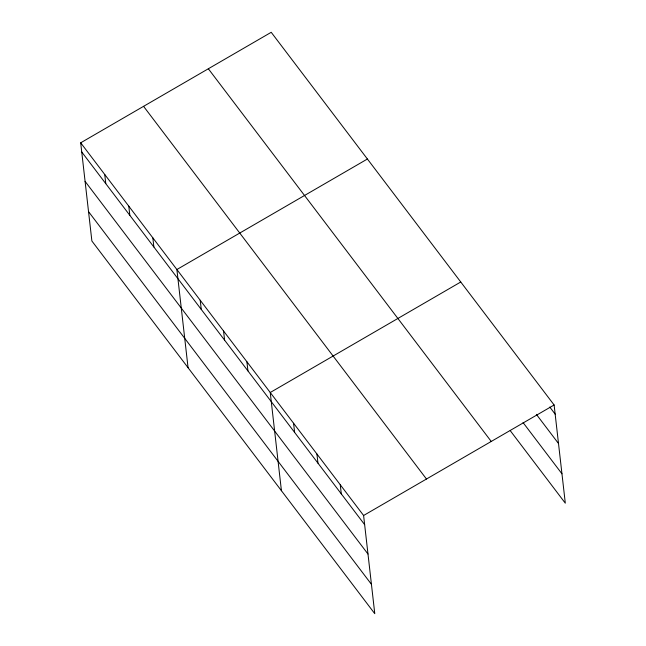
<?xml version="1.0" encoding="UTF-8"?>
<svg xmlns="http://www.w3.org/2000/svg" width="646" height="646" viewBox="0 0 646 646"><rect width="100%" height="100%" fill="white"/><g stroke="black" fill="none" stroke-linecap="round" stroke-linejoin="round"><path stroke-width="0.97" d="M80.693 142.806L363.601 515.492L374.785 613.7L91.885 241.015L80.693 142.806L271.215 32.3L554.115 404.985L565.307 503.194L510.251 430.664M367.404 159.013L176.883 269.519L188.067 367.727M460.76 281.995L270.238 392.51L281.43 490.718M363.601 515.492L554.115 404.985M549.778 407.045L555.164 414.143M536.366 414.361L558.507 443.527M523.058 422.565L561.963 473.809M208.343 68.767L491.243 441.452M143.565 106.34L426.473 479.025M81.735 151.971L364.643 524.649M85.086 181.356L367.986 554.034M88.534 211.63L371.442 584.315M340.256 484.75L341.298 493.907M316.92 454.001L317.961 463.158M293.575 423.251L294.624 432.416M246.901 361.76L247.943 370.917M223.556 331.018L224.606 340.176M200.22 300.269L201.261 309.426M152.836 237.841L153.877 247.006M128.788 206.163L129.83 215.328M104.741 174.485L105.782 183.65"/></g></svg>
